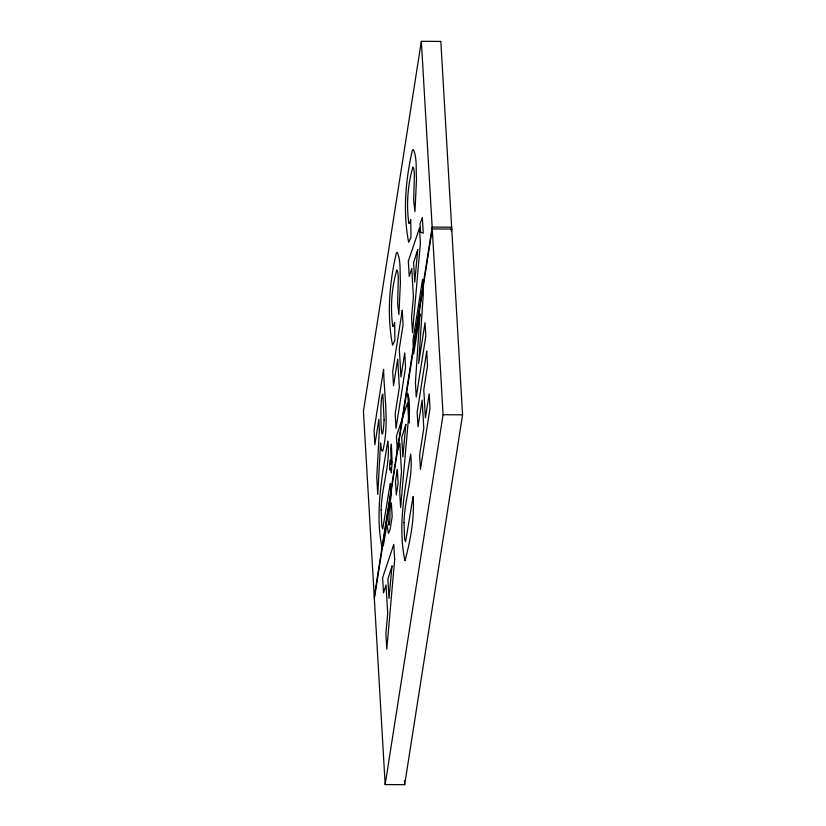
<?xml version="1.0" encoding="UTF-8"?>
<svg xmlns="http://www.w3.org/2000/svg" width="826" height="826" viewBox="0 0 826 826"><rect width="100%" height="100%" fill="white"/><g stroke="black" fill="none" stroke-linecap="round" stroke-linejoin="round"><path stroke-width="1.24" d="M421.353 41.3L363.43 411.162L385.164 784.566L404.647 784.7L462.57 414.838L440.836 41.434L421.353 41.3L443.087 414.704L385.164 784.566M374.25 596.93L432.163 227.067L451.646 227.202L451.244 229.752M374.354 598.798L432.277 228.936L451.75 229.07L451.357 231.61M443.087 414.704L462.57 414.838M404.42 780.838L404.647 784.7M381.158 509.993L381.757 526.152L382.717 528.939L390.244 483.582C394.322 497.386 385.143 512.099 388.932 525.202C390.977 518.016 388.726 510.22 391.379 502.941L392.174 516.601L390.13 529.311L388.499 533.389L386.929 524.489L383.563 544.386L382.118 547.772C374.663 512.77 382.293 475.962 387.776 441.125C390.812 464.336 381.457 486.824 381.158 509.993M400.445 281.676L398.875 314.572L397.595 303.235L398.318 277.97A16.995 1.683 -89.6 0 0 397.296 270.494L396.81 269.978C391.596 287.902 390.151 307.871 392.784 326.466L393.62 326.002L394.663 322.584L394.88 340.322L392.567 345.216C386.713 315.367 389.418 282.729 396.325 253.045L397.285 252.426C401.199 261.419 399.66 272.033 400.445 281.676M404.017 522.672L404.616 539.295L405.607 541.649L413.083 496.54C414.662 517.933 410.553 540.245 404.946 560.699C397.461 525.718 405.153 488.92 410.605 454.073C413.65 477.201 404.337 499.596 404.017 522.672M416.531 178.757L414.962 211.652L413.671 200.315L414.404 175.05A16.995 1.683 -89.6 0 0 413.382 167.575L412.897 167.048C407.683 184.972 406.237 204.951 408.87 223.547L409.706 223.082L410.749 219.654L410.966 237.403L408.653 242.286C402.799 212.447 405.504 179.81 412.411 150.115L413.372 149.506C417.285 158.489 415.746 169.113 416.531 178.757M379.351 430.129L376.77 477.242L377.771 494.464L380.559 442.922L381.354 449.148L381.788 450.759L382.758 451.058C389.418 424.399 384.204 396.346 383.594 369.336L374.044 430.356L374.88 444.749L378.866 419.278L379.351 430.129M409.479 406.991L409.242 423.005C408.756 412.928 408.653 403.129 407.507 393.145L408.973 398.339L409.479 406.991M384.1 419.959C381.405 462.085 379.103 396.563 382.82 394.054L384.1 419.959M392.123 462.333L391.276 472.957L390.264 467.919L389.944 470.004L389.624 464.553L390.337 459.979L390.853 464.264L391.194 462.581L390.729 448.962L391.359 444.181L392.123 462.333M419.98 314.066L415.416 382.603L416.252 397.058L425.813 336.027L425.039 322.656L418.658 363.409L423.335 293.467L422.52 279.467L412.969 340.488L413.743 353.858L419.98 314.066M420.403 243.133L412.515 332.702L411.596 317.05L413.413 296.957L411.751 268.46L409.231 276.431L408.343 261.161L419.515 227.904L420.403 243.133M394.673 559.605L386.774 649.174L385.866 633.511L387.673 613.429L386.021 584.922L383.501 592.903L382.614 577.632L393.785 544.375L394.673 559.605M408.509 417.987L400.61 507.567L399.701 491.904L401.508 471.811L399.846 443.314L397.337 451.285L396.449 436.014L407.621 402.768L408.509 417.987M417.729 249.586L414.745 282.058L413.62 262.596L417.729 249.586M391.989 566.058L389.015 598.52L387.89 579.067L391.989 566.058M405.824 424.44L402.851 456.912L401.715 437.46L405.824 424.44M402.241 310.349L392.691 371.38L393.527 385.773L397.698 359.093L399.34 387.301L395.169 413.981L396.005 428.384L405.556 367.353L404.719 352.96L400.961 376.976L399.319 348.768L403.078 324.752L402.241 310.349M397.327 469.612L395.499 481.31L396.294 494.97L398.122 483.282L397.327 469.612M426.701 351.298L417.151 412.329L417.987 426.722L422.158 400.042L423.8 428.25L419.629 454.93L420.465 469.323L430.016 408.302L429.179 393.909L425.421 417.925L423.779 389.717L427.538 365.701L426.701 351.298M422.354 217.847L420.021 223.588L420.527 232.24L423.253 233.169L422.354 217.847"/></g></svg>
